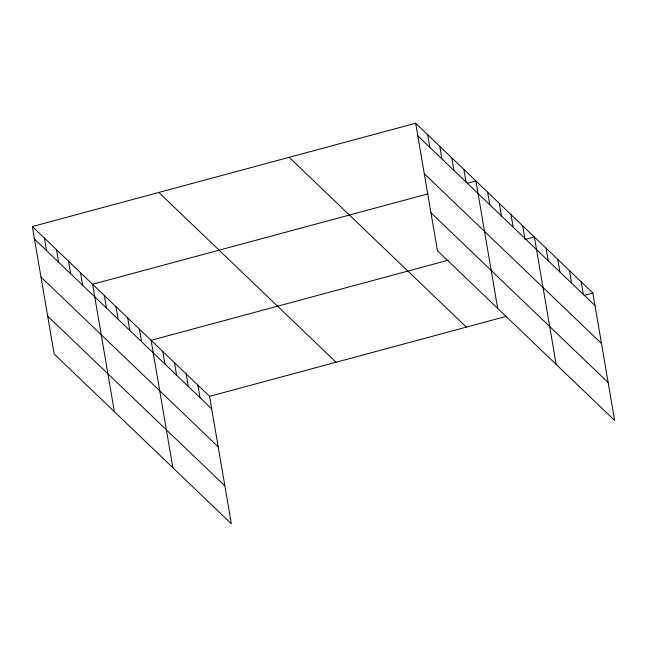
<?xml version="1.0" encoding="UTF-8"?>
<svg xmlns="http://www.w3.org/2000/svg" width="647" height="647" viewBox="0 0 647 647"><rect width="100%" height="100%" fill="white"/><g stroke="black" fill="none" stroke-linecap="round" stroke-linejoin="round"><path stroke-width="0.97" d="M32.35 226.539L209.563 396.336L231.351 523.771L54.138 353.974L32.35 226.539L415.649 123.229L592.862 293.026L614.65 420.461L437.437 250.664L415.649 123.229M427.99 193.874L92.602 284.268L114.39 411.71M467.28 183.279L475.901 180.958L497.689 308.401M448.145 260.231L151.083 340.298L172.87 467.741M524.806 239.576L534.382 236.988L556.169 364.431M209.563 396.336L506.625 316.27M584.241 295.347L592.862 293.026M417.8 135.797L595.014 305.594M424.278 173.703L601.492 343.5M430.951 212.758L608.172 382.555M289.16 157.318L466.374 327.115M158.839 192.442L336.052 362.239M34.501 239.107L211.715 408.904M40.979 277.013L218.193 446.81M47.652 316.068L224.873 485.865M581.168 281.817L583.319 294.385M569.473 270.608L571.624 283.184M557.779 259.407L559.93 271.975M546.084 248.197L548.227 260.765M522.687 225.787L524.838 238.355M510.993 214.578L513.144 227.146M499.298 203.368L501.441 215.944M487.603 192.167L489.747 204.735M463.85 169.409L466.002 181.985M451.8 157.868L453.951 170.436M439.75 146.319L441.901 158.887M427.699 134.77L429.851 147.346M197.869 385.127L200.02 397.703M186.174 373.917L188.326 386.494M174.48 362.716L176.623 375.284M162.777 351.507L164.928 364.083M139.388 329.097L141.539 341.665M127.694 317.887L129.845 330.463M115.999 306.678L118.142 319.254M104.296 295.477L106.448 308.045M80.551 272.719L82.703 285.295M68.501 261.178L70.652 273.746M56.451 249.629L58.602 262.205M44.4 238.08L46.552 250.656"/></g></svg>
